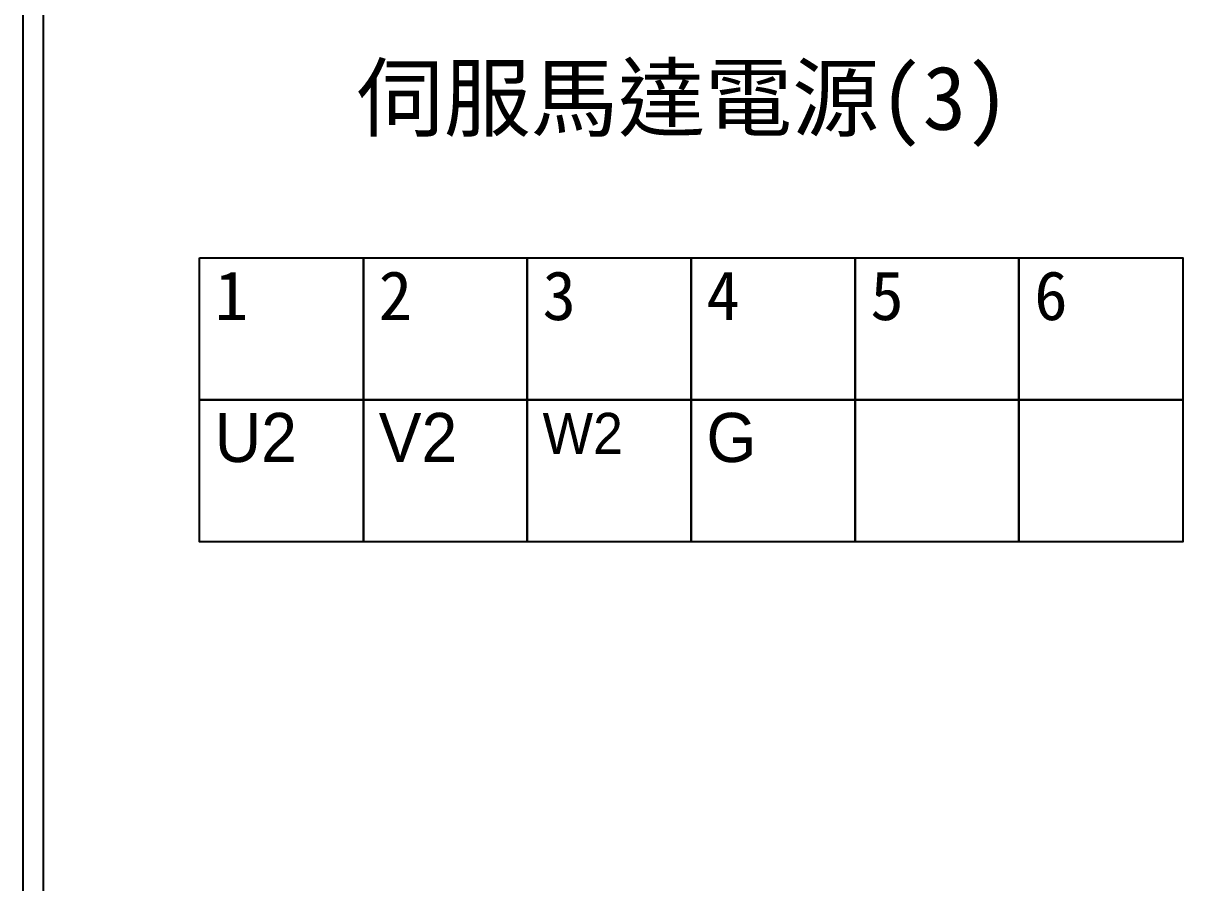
# Model space of a CAD drawing. Extents: x 627 to 914, y 3 to 207.
# Drawn here: x 627.2 to 698, y 55.5 to 108 of the extents above; entities that cross this region are included whole.
import ezdxf

# ---------------------------------------------------------------- set-up
doc = ezdxf.new("R2010")
doc.units = 0
doc.layers.get('0').update_dxf_attribs({"linetype": 'CONTINUOUS'})
doc.layers.add('圖框層', color=7, linetype='CONTINUOUS')
doc.layers.add('標尺寸層', color=3, linetype='CONTINUOUS')
doc.styles.add('CNS', font='romanc.shx', dxfattribs={"bigfont": 'chineset.shx'})

msp = doc.modelspace()

# ---------------------------------------------------------------- linework, layer by layer
for points in [[(637.964, 93.634), (647.974, 93.634), (647.974, 84.97), (637.964, 84.97)], [(647.974, 93.634), (657.984, 93.634), (657.984, 84.97), (647.974, 84.97)], [(657.984, 93.634), (667.994, 93.634), (667.994, 84.97), (657.984, 84.97)], [(667.994, 93.634), (678.004, 93.634), (678.004, 84.97), (667.994, 84.97)], [(678.004, 93.634), (688.014, 93.634), (688.014, 84.97), (678.004, 84.97)], [(688.014, 93.634), (698.024, 93.634), (698.024, 84.97), (688.014, 84.97)], [(637.964, 84.97), (647.974, 84.97), (647.974, 76.305), (637.964, 76.305)], [(647.974, 84.97), (657.984, 84.97), (657.984, 76.305), (647.974, 76.305)], [(657.984, 84.97), (667.994, 84.97), (667.994, 76.305), (657.984, 76.305)], [(667.994, 84.97), (678.004, 84.97), (678.004, 76.305), (667.994, 76.305)], [(678.004, 84.97), (688.014, 84.97), (688.014, 76.305), (678.004, 76.305)], [(688.014, 84.97), (698.024, 84.97), (698.024, 76.305), (688.014, 76.305)]]:
    msp.add_lwpolyline(points, close=True)
at = {"layer": '圖框層', "color": 7}
for p, q in [((627.197, 3), (627.197, 206.969)), ((628.447, 4.25), (628.447, 205.719))]:
    msp.add_line(p, q, dxfattribs=at)

# ---------------------------------------------------------------- texts
at = {"width": 8.29132, "attachment_point": 1}
for s, insert, char_height in [('2', (648.909, 92.834), 3), ('3', (658.919, 92.834), 3), ('6', (688.949, 92.834), 3), ('1', (638.899, 92.834), 3), ('4', (668.929, 92.834), 3), ('5', (678.939, 92.834), 3), ('{\\fPMingLiU|b0|i0|c136|p18;U2}', (638.899, 84.169), 3), ('{\\fPMingLiU|b0|i0|c136|p18;V2}', (648.909, 84.169), 3), ('{\\fPMingLiU|b0|i0|c136|p18;W2}', (658.919, 84.169), 2.5), ('{\\fPMingLiU|b0|i0|c136|p18;G}', (668.929, 84.169), 3)]:
    msp.add_mtext(s, dxfattribs=dict(at, insert=insert, char_height=char_height))
at = {"layer": '標尺寸層', "color": 7, "insert": (667.504, 102.882), "char_height": 3.9, "width": 43.57903, "attachment_point": 5, "style": 'CNS'}
msp.add_mtext('{\\fDFKai-SB|b0|i0|c136|p65;伺服馬達電源(3)}', dxfattribs=at)

doc.saveas('drawing.dxf')
